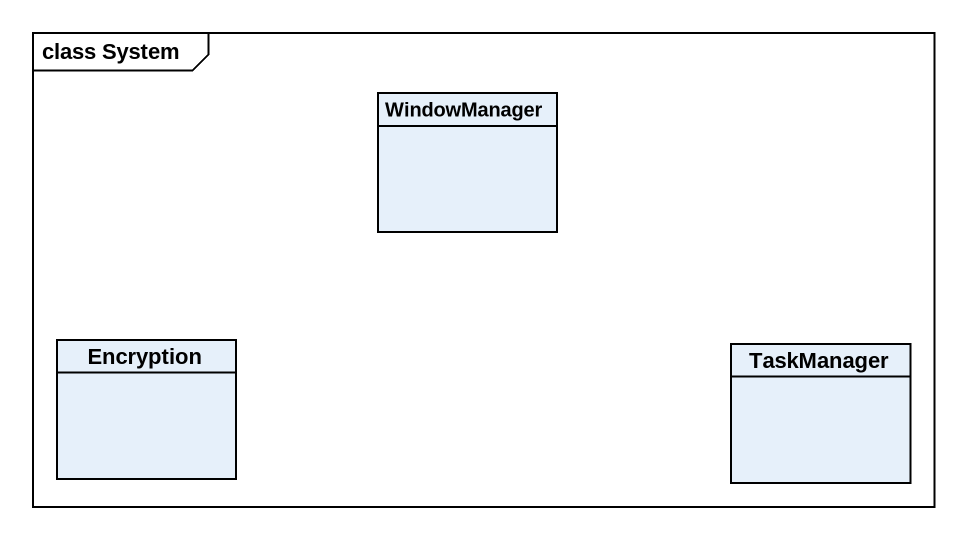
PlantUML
@startuml
mainframe class System
hide circle
hide empty members
class WindowManager
class Encryption
class TaskManager
@enduml
